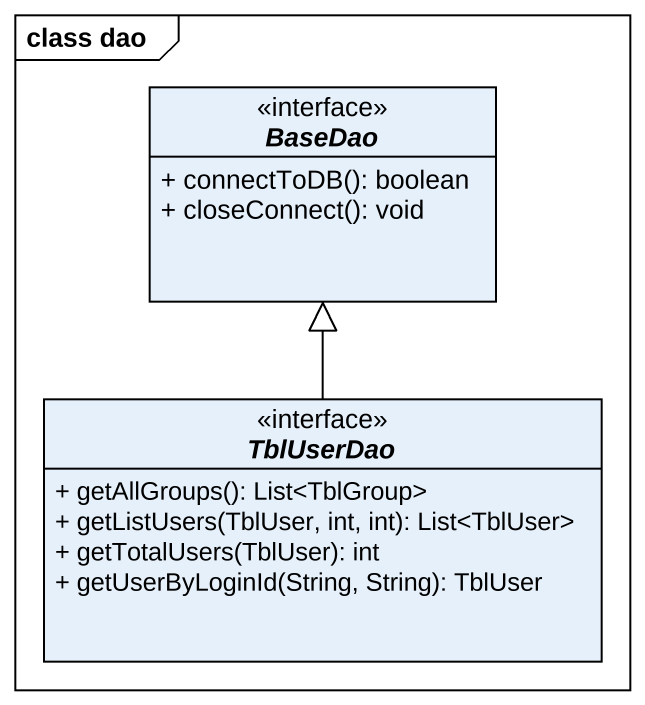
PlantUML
@startuml
mainframe class dao
hide circle
hide empty members
skinparam classAttributeIconSize 0
interface BaseDao <<interface>> {
  + connectToDB(): boolean
  + closeConnect(): void
}
interface TblUserDao <<interface>> {
  + getAllGroups(): List<TblGroup>
  + getListUsers(TblUser, int, int): List<TblUser>
  + getTotalUsers(TblUser): int
  + getUserByLoginId(String, String): TblUser
}
TblUserDao -up-|> BaseDao
@enduml
